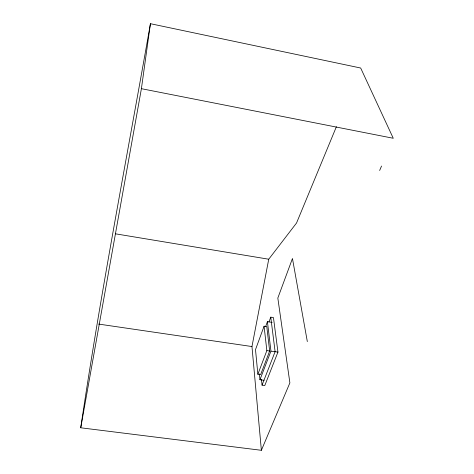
<?xml version="1.0" encoding="UTF-8"?>
<svg xmlns="http://www.w3.org/2000/svg" width="474" height="474" viewBox="0 0 474 474"><rect width="100%" height="100%" fill="white"/><g stroke="black" fill="none" stroke-linecap="round" stroke-linejoin="round"><path stroke-width="0.71" d="M141.406 88.685L150.43 23.7L360.678 68.025L393.266 138.272L141.406 88.685L80.734 427.785L261.375 450.3L289.881 382.874L277.829 298.051L292.458 258.508L307.33 341.588M80.734 427.785C100.689 292.535 126.712 158.316 150.43 23.7M261.375 450.3L251.967 346.547L268.74 259.219L296.546 222.999L336.386 126.736M264.083 326.207L255.504 349.622L257.868 374.259L260.605 374.644L269.659 351.027L266.791 326.616L264.083 326.207L266.85 350.618L257.868 374.259M265.653 326.497L267.425 321.674L272.147 322.397M268.977 321.976L270.761 317.153L273.451 317.568L277.954 352.093L264.788 385.54L262.045 385.161L261.464 379.336M264.065 380.284L259.953 379.71L270.95 351.145L267.425 321.674M262.045 385.161L275.11 351.678L270.761 317.153M379.65 170.48L381.529 166.042M98.586 324.074L251.967 346.547M275.11 351.678L277.954 352.093M270.95 351.145L275.193 351.761M266.85 350.618L269.659 351.027M115.413 233.806L268.74 259.219M259.385 373.891L259.953 379.71"/></g></svg>
